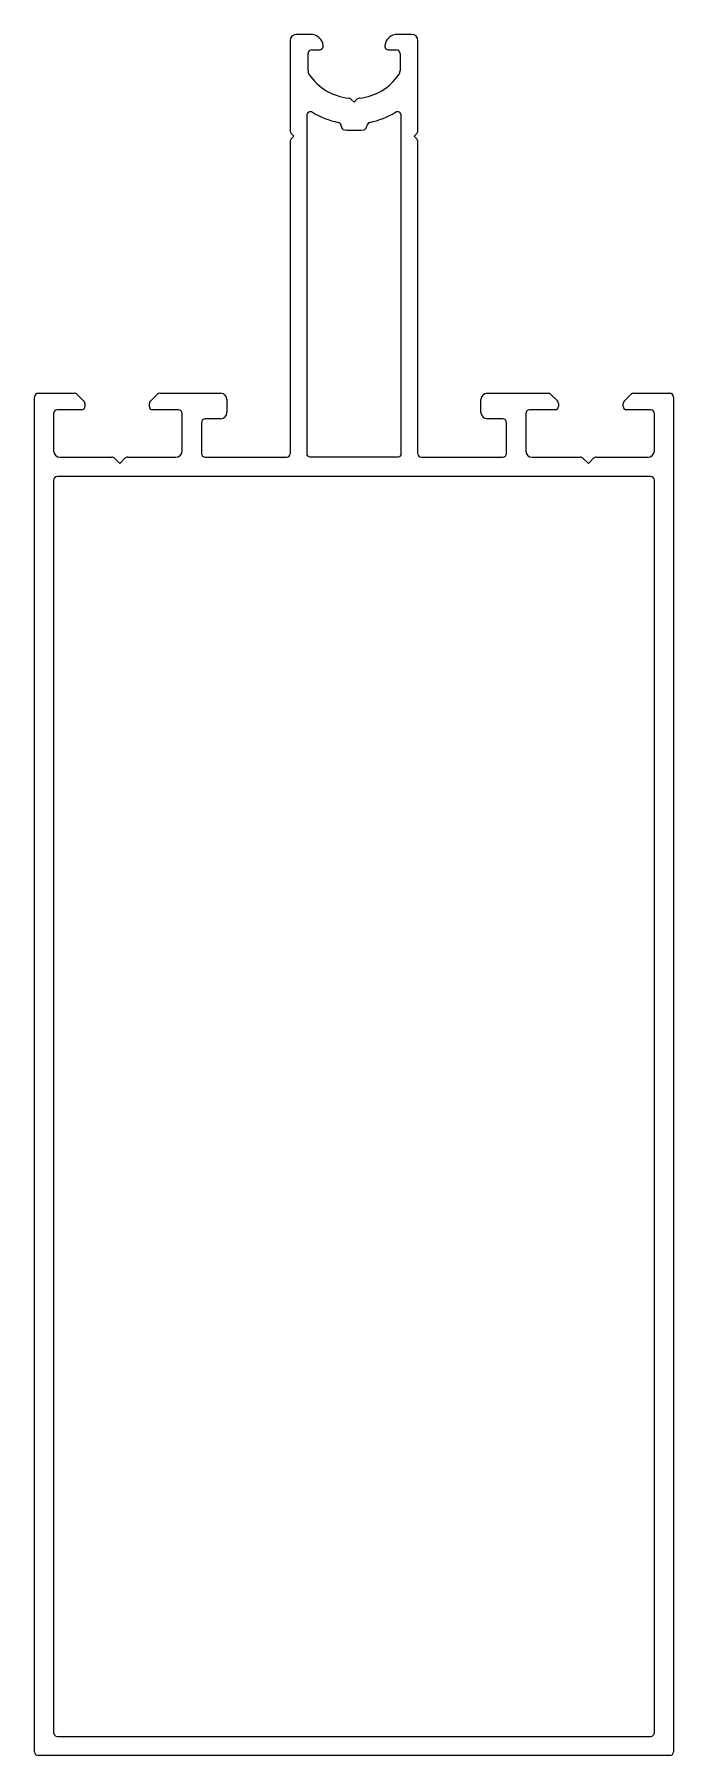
# Model space of a CAD drawing. Extents: x 34 to 84, y 17 to 151.
import ezdxf

# ---------------------------------------------------------------- set-up
doc = ezdxf.new("R2010")
doc.units = 0
doc.layers.get('0').update_dxf_attribs({"linetype": 'CONTINUOUS'})

msp = doc.modelspace()

# ---------------------------------------------------------------- linework, layer by layer
at = {"color": 0}
for p, q in [((53.58, 150.72), (53.58, 143.69)), ((55.18, 151.22), (54.08, 151.22)), ((63.08, 151.22), (61.98, 151.22)), ((63.58, 143.69), (63.58, 150.72)), ((54.98, 148.36), (54.98, 149.72)), ((55.28, 150.02), (55.87, 150.02)), ((61.28, 150.02), (61.88, 150.02)), ((62.18, 149.72), (62.18, 148.36)), ((58.58, 145.92), (58.34, 146.15)), ((58.81, 146.15), (58.58, 145.92)), ((54.88, 144.87), (54.88, 118.46)), ((57.58, 144.06), (57.58, 144.05)), ((59.58, 144.05), (59.58, 144.06)), ((62.28, 118.46), (62.28, 144.87)), ((53.58, 142.84), (53.58, 118.42)), ((53.66, 143.48), (53.88, 143.27)), ((53.88, 143.27), (53.66, 143.05)), ((63.28, 143.27), (63.49, 143.48)), ((63.49, 143.05), (63.28, 143.27)), ((63.58, 118.42), (63.58, 142.84)), ((33.58, 16.97), (33.58, 122.87)), ((33.88, 123.17), (36.72, 123.17)), ((36.9, 123.1), (37.45, 122.55)), ((42.65, 122.55), (43.2, 123.1)), ((43.38, 123.17), (48.14, 123.17)), ((48.64, 122.67), (48.64, 121.67)), ((68.51, 121.67), (68.51, 122.67)), ((69.01, 123.17), (73.78, 123.17)), ((73.96, 123.1), (74.51, 122.55)), ((79.7, 122.55), (80.25, 123.1)), ((80.43, 123.17), (83.28, 123.17)), ((83.58, 122.87), (83.58, 16.97)), ((35.08, 121.57), (35.08, 118.67)), ((37.28, 121.87), (35.38, 121.87)), ((37.53, 122.37), (37.53, 122.12)), ((42.57, 122.12), (42.57, 122.37)), ((44.84, 121.87), (42.82, 121.87)), ((45.14, 118.67), (45.14, 121.57)), ((48.14, 121.17), (46.94, 121.17)), ((70.21, 121.17), (69.01, 121.17)), ((72.01, 121.57), (72.01, 118.67)), ((74.33, 121.87), (72.31, 121.87)), ((74.58, 122.37), (74.58, 122.12)), ((79.63, 122.12), (79.63, 122.37)), ((81.78, 121.87), (79.88, 121.87)), ((82.08, 118.67), (82.08, 121.57)), ((46.64, 120.87), (46.64, 118.47)), ((70.51, 118.47), (70.51, 120.87)), ((35.58, 118.17), (39.63, 118.17)), ((39.84, 118.09), (40.25, 117.67)), ((40.25, 117.67), (40.66, 118.09)), ((40.88, 118.17), (44.64, 118.17)), ((46.94, 118.17), (53.33, 118.17)), ((55.13, 118.21), (62.03, 118.21)), ((63.83, 118.17), (70.21, 118.17)), ((72.51, 118.17), (76.28, 118.17)), ((76.49, 118.09), (76.91, 117.67)), ((76.91, 117.67), (77.32, 118.09)), ((77.53, 118.17), (81.58, 118.17)), ((35.08, 116.37), (35.08, 18.47)), ((81.78, 116.67), (35.38, 116.67)), ((82.08, 18.47), (82.08, 116.37)), ((35.38, 18.17), (81.78, 18.17)), ((83.28, 16.67), (33.88, 16.67))]:
    msp.add_line(p, q, dxfattribs=at)
for centre, radius, start, end in [((54.08, 150.72), 0.5, 90, 180), ((55.18, 150.22), 1, 8.2132, 90), ((61.98, 150.22), 1, 90, 171.7868), ((63.08, 150.72), 0.5, 0, 90), ((55.28, 149.72), 0.3, 90, 180), ((55.87, 150.32), 0.3, 270, 8.2132), ((61.28, 150.32), 0.3, 171.7868, 270), ((61.88, 149.72), 0.3, 0, 90), ((55.48, 148.36), 0.5, 180, 214.0164), ((58.58, 150.46), 4.24, 214.0164, 264.3591), ((58.58, 150.46), 4.24, 275.6409, 325.9836), ((61.68, 148.36), 0.5, 325.9836, 360), ((58.13, 145.94), 0.3, 45, 84.3591), ((59.02, 145.94), 0.3, 95.6409, 135), ((55.18, 144.87), 0.3, 58.676, 180), ((58.58, 150.46), 6.24, 238.676, 258.5346), ((57.28, 144.05), 0.3, 360, 78.5346), ((57.88, 144.06), 0.3, 180, 263.7599), ((59.28, 144.06), 0.3, 276.2401, 0), ((59.88, 144.05), 0.3, 101.4654, 180), ((58.58, 150.46), 6.24, 281.4654, 301.324), ((61.98, 144.87), 0.3, 0, 121.324), ((53.88, 143.69), 0.3, 180, 225), ((53.88, 142.84), 0.3, 135, 180), ((58.58, 150.46), 6.74, 263.7599, 276.2401), ((63.28, 143.69), 0.3, 315, 0), ((63.28, 142.84), 0.3, 0, 45), ((33.88, 122.87), 0.3, 90, 180), ((36.72, 122.92), 0.25, 45, 90), ((37.28, 122.37), 0.25, 0, 45), ((42.82, 122.37), 0.25, 135, 180), ((43.38, 122.92), 0.25, 90, 135), ((48.14, 122.67), 0.5, 0, 90), ((69.01, 122.67), 0.5, 90, 180), ((73.78, 122.92), 0.25, 45, 90), ((74.33, 122.37), 0.25, 0, 45), ((79.88, 122.37), 0.25, 135, 180), ((80.43, 122.92), 0.25, 90, 135), ((83.28, 122.87), 0.3, 0, 90), ((35.38, 121.57), 0.3, 90, 180), ((37.28, 122.12), 0.25, 270, 0), ((42.82, 122.12), 0.25, 180, 270), ((44.84, 121.57), 0.3, 0, 90), ((46.94, 120.87), 0.3, 90, 180), ((48.14, 121.67), 0.5, 270, 0), ((69.01, 121.67), 0.5, 180, 270), ((70.21, 120.87), 0.3, 0, 90), ((72.31, 121.57), 0.3, 90, 180), ((74.33, 122.12), 0.25, 270, 0), ((79.88, 122.12), 0.25, 180, 270), ((81.78, 121.57), 0.3, 0, 90), ((35.58, 118.67), 0.5, 180, 270), ((44.64, 118.67), 0.5, 270, 0), ((46.94, 118.47), 0.3, 180, 270), ((53.33, 118.42), 0.25, 270, 0), ((55.13, 118.46), 0.25, 180, 270), ((62.03, 118.46), 0.25, 270, 0), ((63.83, 118.42), 0.25, 180, 270), ((70.21, 118.47), 0.3, 270, 0), ((72.51, 118.67), 0.5, 180, 270), ((81.58, 118.67), 0.5, 270, 0), ((39.63, 117.87), 0.3, 45, 90), ((40.88, 117.87), 0.3, 90, 135), ((76.28, 117.87), 0.3, 45, 90), ((77.53, 117.87), 0.3, 90, 135), ((35.38, 116.37), 0.3, 90, 180), ((81.78, 116.37), 0.3, 0, 90), ((35.38, 18.47), 0.3, 180, 270), ((81.78, 18.47), 0.3, 270, 0), ((33.88, 16.97), 0.3, 180, 270), ((83.28, 16.97), 0.3, 270, 0)]:
    msp.add_arc(centre, radius, start, end, dxfattribs=at)

doc.saveas('drawing.dxf')
